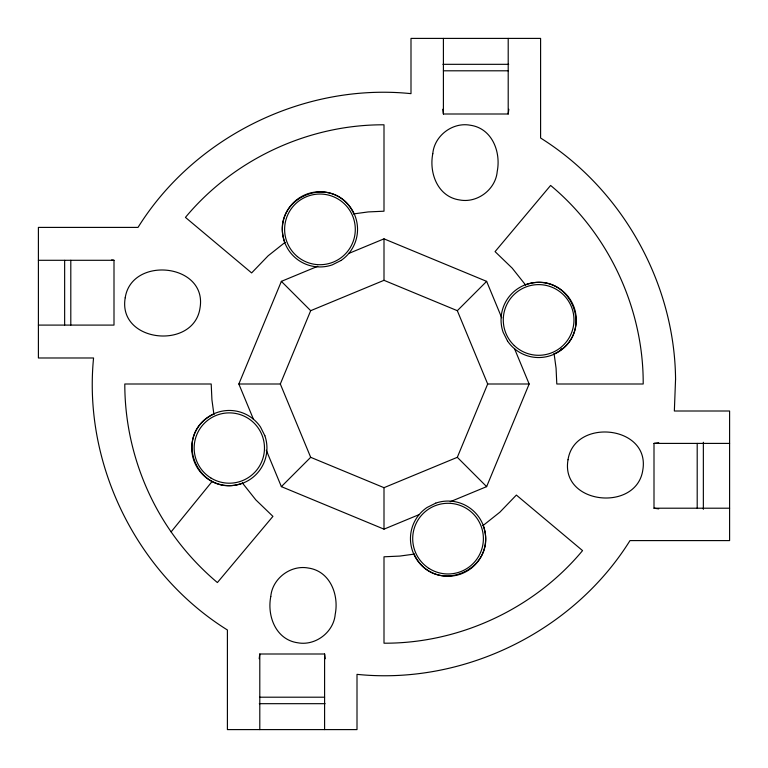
<?xml version="1.0" encoding="UTF-8"?>
<svg xmlns="http://www.w3.org/2000/svg" width="768" height="768" viewBox="0 0 768 768"><rect width="100%" height="100%" fill="white"/><g stroke="black" fill="none" stroke-linecap="round" stroke-linejoin="round"><path stroke-width="1.15" d="M259.181 658.733L259.795 654L324.595 654L325.219 658.733M442.781 109.267L443.405 114L508.205 114L508.819 109.267M253.478 419.318L238.848 384L281.366 281.366L317.779 266.275M280.32 384L310.685 310.685L384 280.32L457.315 310.685L487.68 384L457.315 457.315L384 487.68L310.685 457.315L280.32 384L238.848 384M450.221 501.725L486.634 486.634L529.152 384L514.522 348.682M242.419 482.995L255.802 499.862L272.928 516.374L217.392 582.557C199.834 567.782 184.234 550.694 171.11 531.869L212.179 481.402M266.275 450.221L281.366 486.634L310.685 457.315M457.315 310.685L486.634 281.366L501.725 317.779M285.005 242.419L268.138 255.802L251.626 272.928L185.443 217.392C233.731 159.264 308.438 124.435 384 124.8L384 211.2L368.15 211.93L353.549 213.926M482.995 525.581L499.862 512.198L516.374 495.072L582.557 550.608C534.269 608.736 459.562 643.565 384 643.2L384 556.8L399.85 556.07L414.451 554.074M213.869 414.115C170.525 434.045 197.76 499.43 242.525 483.158M525.475 284.842C570.24 268.57 597.475 333.955 554.131 353.885M560.784 349.296L562.742 348.403M348.682 253.478L384 238.848L486.634 281.366M281.366 486.634L384 529.152L419.318 514.522M658.704 508.877L654 508.205L654 443.405L658.704 442.723M442.906 64.32L508.694 64.32M443.405 70.8L508.205 70.8M38.4 260.294L114 260.294L114 325.094L38.4 325.094M487.68 384L529.152 384M654 443.405L729.6 443.405M654 508.205L729.6 508.205M259.795 697.2L324.595 697.2M259.306 703.68L325.094 703.68M111.648 259.949L114 260.294M281.366 281.366L310.685 310.685M457.315 457.315L486.634 486.634M525.581 285.005L512.198 268.138L495.072 251.626L550.608 185.443C608.736 233.731 643.565 308.438 643.2 384L556.8 384L556.07 368.15L554.074 353.549M171.11 531.869C141.13 488.794 124.742 436.483 124.8 384L211.2 384L211.93 399.85L213.926 414.451M353.885 213.869C333.955 170.525 268.57 197.76 284.842 242.525M483.158 525.475C499.43 570.24 434.045 597.475 414.115 554.131M703.354 442.262L703.354 509.338M697.2 443.405L697.2 508.205M508.205 38.4L508.205 114M443.405 38.4L443.405 114M384 238.848L384 280.32M384 487.68L384 529.152M324.595 654L324.595 729.6M259.795 654L259.795 729.6M70.8 260.294L70.8 325.094M64.646 260.352L64.646 325.037M675.562 379.066L674.352 411.005L729.6 411.005L729.6 540.595L629.981 540.595C573.331 631.546 463.584 685.315 357.005 674.352L357.005 729.6L227.405 729.6L227.405 629.981C136.742 573.504 82.992 464.275 93.562 357.984L38.4 357.984L38.4 227.405L138.019 227.405C194.669 136.454 304.416 82.685 410.995 93.648L410.995 38.4L540.595 38.4L540.595 138.019C622.176 189.13 674.621 282.797 675.562 379.066M270.787 596.496C266.89 616.109 275.923 639.734 297.754 642.778C315.408 646.118 333.706 632.208 335.213 614.304C339.11 594.691 330.077 571.066 308.246 568.022C290.592 564.682 272.294 578.592 270.787 596.496M432.787 153.696C428.89 173.309 437.923 196.934 459.754 199.978C477.408 203.318 495.706 189.408 497.213 171.504C501.11 151.891 492.077 128.266 470.246 125.222C452.592 121.882 434.294 135.792 432.787 153.696M125.222 297.754C117.331 342.547 193.584 350.506 199.978 308.246C207.869 263.453 131.616 255.494 125.222 297.754M568.022 459.754C560.131 504.547 636.384 512.506 642.778 470.246C650.669 425.453 574.416 417.494 568.022 459.754M341.03 260.477L332.256 264.874A37.603 37.603 0 0 1 282.538 225.494A37.603 37.603 0 0 1 339.235 197.069A37.603 37.603 0 0 1 341.03 260.477M435.744 503.126L426.97 507.523A37.603 37.603 0 0 0 428.765 570.931A37.603 37.603 0 0 0 485.462 542.506A37.603 37.603 0 0 0 435.744 503.126M507.523 341.03L503.126 332.256A37.603 37.603 0 0 1 542.506 282.538A37.603 37.603 0 0 1 570.931 339.235A37.603 37.603 0 0 1 507.523 341.03M264.874 435.744L260.477 426.97A37.603 37.603 0 0 0 197.069 428.765A37.603 37.603 0 0 0 225.494 485.462A37.603 37.603 0 0 0 264.874 435.744M210.749 477.898A35.165 35.165 0 0 0 264.461 449.194A35.165 35.165 0 0 0 212.746 417.024A35.165 35.165 0 0 0 210.749 477.898M429.062 568.445A35.347 35.347 0 0 0 483.36 540.154A35.347 35.347 0 0 0 431.712 507.283A35.347 35.347 0 0 0 429.062 568.445M297.389 256.579A35.347 35.347 0 0 0 354.797 235.315A35.347 35.347 0 0 0 307.68 196.234A35.347 35.347 0 0 0 297.389 256.579M514.291 345.59A35.347 35.347 0 0 0 572.995 328.205A35.347 35.347 0 0 0 528.586 286.061A35.347 35.347 0 0 0 514.291 345.59"/></g></svg>
